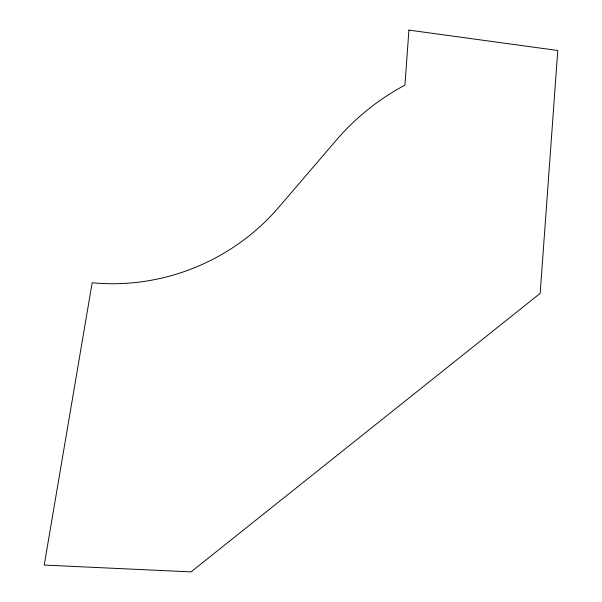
<?xml version="1.0" encoding="UTF-8"?>
<svg xmlns="http://www.w3.org/2000/svg" width="602" height="602" viewBox="0 0 602 602"><rect width="100%" height="100%" fill="white"/><g stroke="black" fill="none" stroke-linecap="round" stroke-linejoin="round"><path stroke-width="0.9" d="M408.924 30.1L404.935 85.145A230.89 224.32 -28.3 0 0 336.473 139.98L278.952 207.073A214.214 208.119 -28.3 0 1 92.166 282.774L44.224 565.067L191 571.9L540.182 293.355L557.776 50.5L408.924 30.1"/></g></svg>
